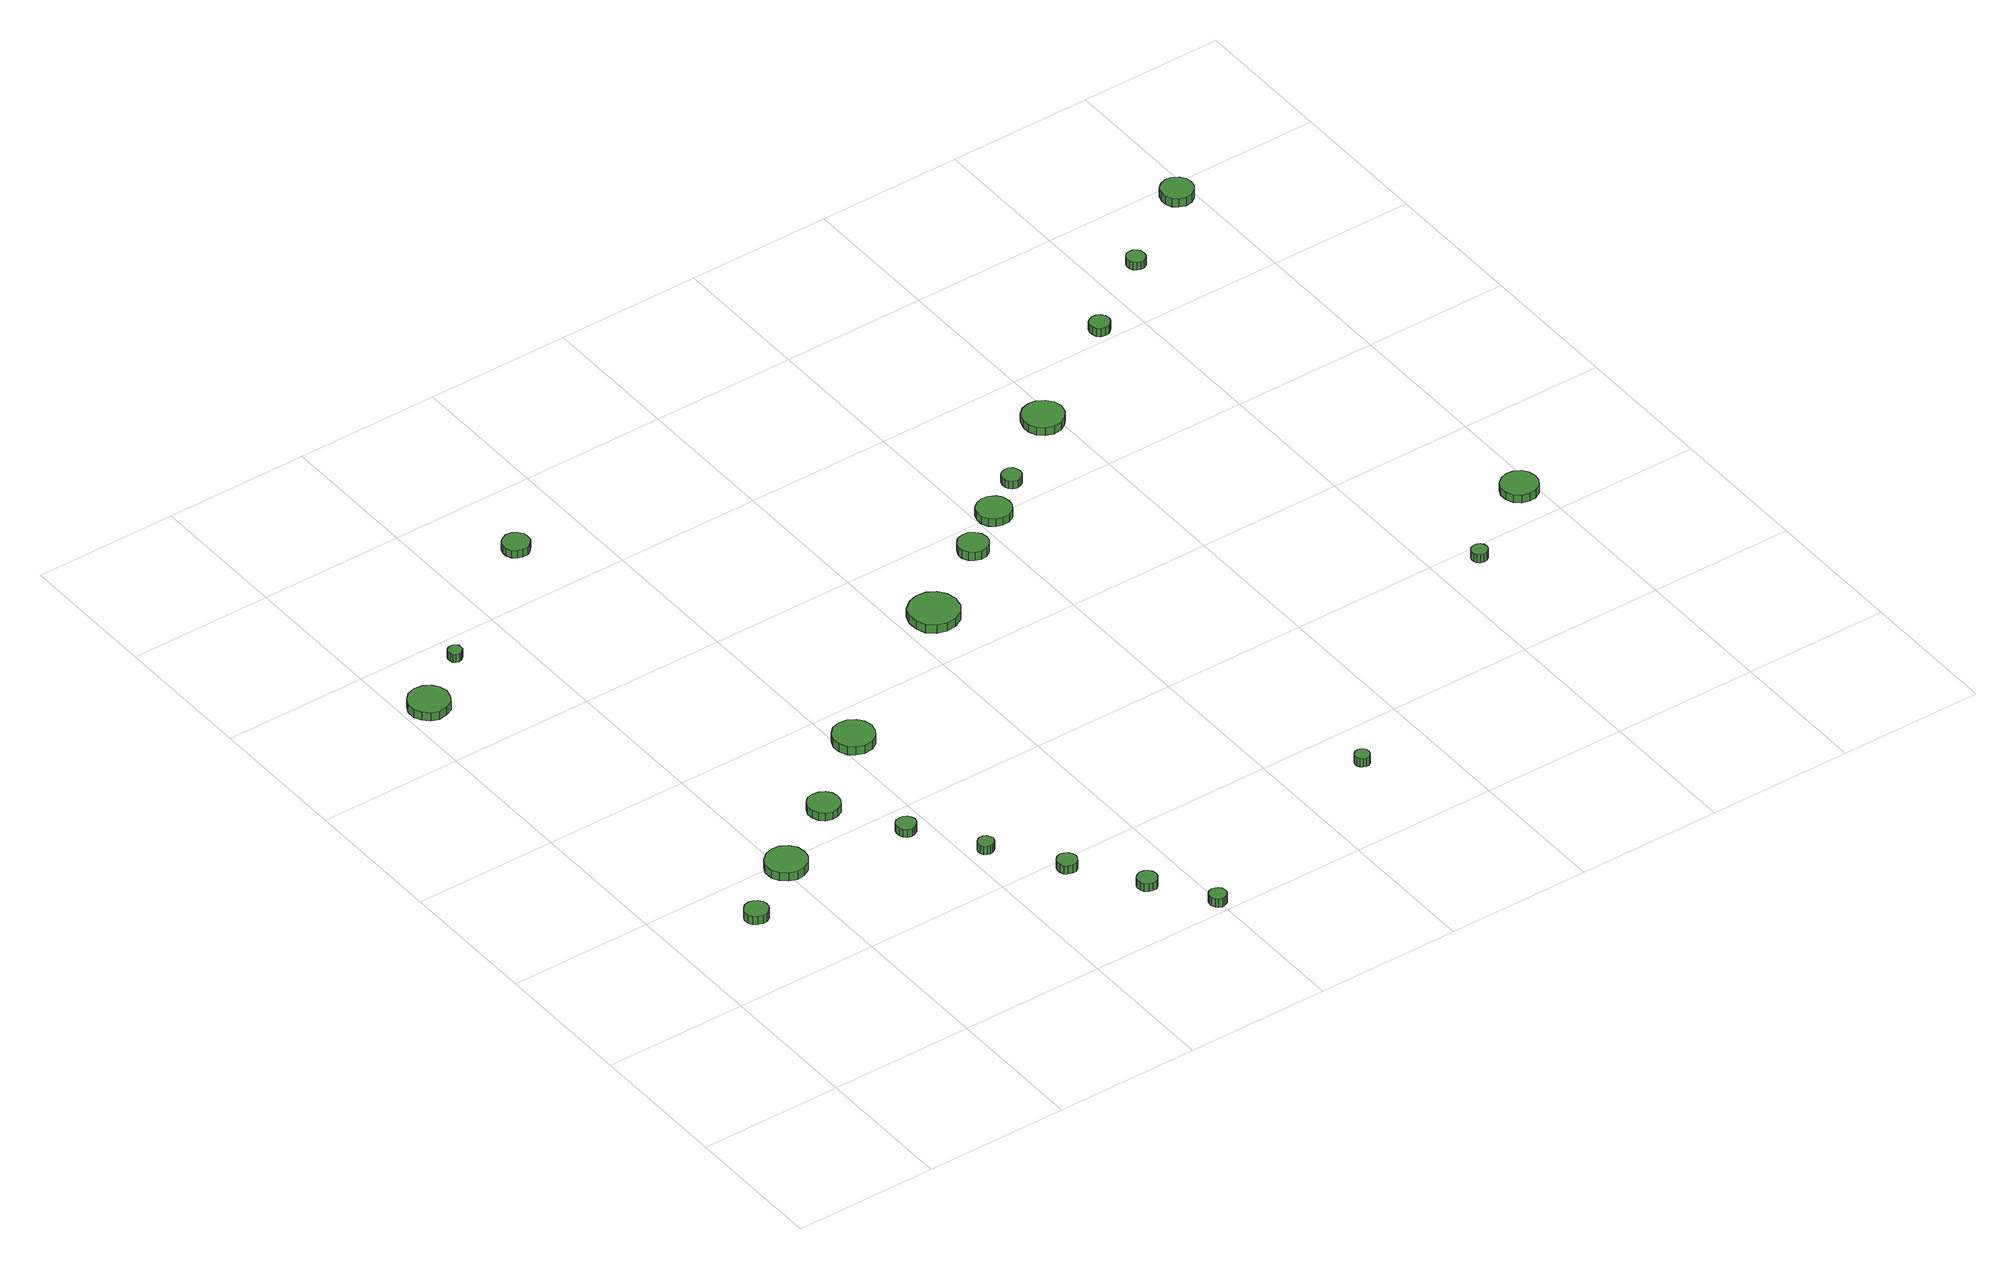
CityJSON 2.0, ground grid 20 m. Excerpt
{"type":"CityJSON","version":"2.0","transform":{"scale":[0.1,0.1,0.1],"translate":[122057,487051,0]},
"CityObjects":{
"tree1":{"type":"SolitaryVegetationObject","attributes":{"function":"something"},"geometry":[{"type":"MultiSurface","lod":"1","boundaries":[[[0,1,2,3,4,5,6,7,8,9,10,11,12,13,14]],[[15,16,17,18,19,20,21,22,23,24,25,26,27,28,29]],[[0,29,28,1]],[[1,28,27,2]],[[2,27,26,3]],[[3,26,25,4]],[[4,25,24,5]],[[5,24,23,6]],[[6,23,22,7]],[[7,22,21,8]],[[8,21,20,9]],[[9,20,19,10]],[[10,19,18,11]],[[11,18,17,12]],[[12,17,16,13]],[[13,16,15,14]],[[14,15,29,0]]]}]},
"tree2":{"type":"SolitaryVegetationObject","attributes":{"function":"something"},"geometry":[{"type":"MultiSurface","lod":"1","boundaries":[[[30,31,32,33,34,35,36,37,38,39,40,41,42,43,44]],[[45,46,47,48,49,50,51,52,53,54,55,56,57,58,59]],[[30,59,58,31]],[[31,58,57,32]],[[32,57,56,33]],[[33,56,55,34]],[[34,55,54,35]],[[35,54,53,36]],[[36,53,52,37]],[[37,52,51,38]],[[38,51,50,39]],[[39,50,49,40]],[[40,49,48,41]],[[41,48,47,42]],[[42,47,46,43]],[[43,46,45,44]],[[44,45,59,30]]]}]},
"tree3":{"type":"SolitaryVegetationObject","attributes":{"function":"something"},"geometry":[{"type":"MultiSurface","lod":"1","boundaries":[[[60,61,62,63,64,65,66,67,68,69,70,71,72,73,74]],[[75,76,77,78,79,80,81,82,83,84,85,86,87,88,89]],[[60,89,88,61]],[[61,88,87,62]],[[62,87,86,63]],[[63,86,85,64]],[[64,85,84,65]],[[65,84,83,66]],[[66,83,82,67]],[[67,82,81,68]],[[68,81,80,69]],[[69,80,79,70]],[[70,79,78,71]],[[71,78,77,72]],[[72,77,76,73]],[[73,76,75,74]],[[74,75,89,60]]]}]},
"tree4":{"type":"SolitaryVegetationObject","attributes":{"function":"something"},"geometry":[{"type":"MultiSurface","lod":"1","boundaries":[[[90,91,92,93,94,95,96,97,98,99,100,101,102,103,104]],[[105,106,107,108,109,110,111,112,113,114,115,116,117,118,119]],[[90,119,118,91]],[[91,118,117,92]],[[92,117,116,93]],[[93,116,115,94]],[[94,115,114,95]],[[95,114,113,96]],[[96,113,112,97]],[[97,112,111,98]],[[98,111,110,99]],[[99,110,109,100]],[[100,109,108,101]],[[101,108,107,102]],[[102,107,106,103]],[[103,106,105,104]],[[104,105,119,90]]]}]},
"tree5":{"type":"SolitaryVegetationObject","attributes":{"function":"something"},"geometry":[{"type":"MultiSurface","lod":"1","boundaries":[[[120,121,122,123,124,125,126,127,128,129,130,131,132,133,134]],[[135,136,137,138,139,140,141,142,143,144,145,146,147,148,149]],[[120,149,148,121]],[[121,148,147,122]],[[122,147,146,123]],[[123,146,145,124]],[[124,145,144,125]],[[125,144,143,126]],[[126,143,142,127]],[[127,142,141,128]],[[128,141,140,129]],[[129,140,139,130]],[[130,139,138,131]],[[131,138,137,132]],[[132,137,136,133]],[[133,136,135,134]],[[134,135,149,120]]]}]},
"tree6":{"type":"SolitaryVegetationObject","attributes":{"function":"something"},"geometry":[{"type":"MultiSurface","lod":"1","boundaries":[[[150,151,152,153,154,155,156,157,158,159,160,161,162,163,164]],[[165,166,167,168,169,170,171,172,173,174,175,176,177,178,179]],[[150,179,178,151]],[[151,178,177,152]],[[152,177,176,153]],[[153,176,175,154]],[[154,175,174,155]],[[155,174,173,156]],[[156,173,172,157]],[[157,172,171,158]],[[158,171,170,159]],[[159,170,169,160]],[[160,169,168,161]],[[161,168,167,162]],[[162,167,166,163]],[[163,166,165,164]],[[164,165,179,150]]]}]},
"tree7":{"type":"SolitaryVegetationObject","attributes":{"function":"something"},"geometry":[{"type":"MultiSurface","lod":"1","boundaries":[[[180,181,182,183,184,185,186,187,188,189,190,191,192,193,194]],[[195,196,197,198,199,200,201,202,203,204,205,206,207,208,209]],[[180,209,208,181]],[[181,208,207,182]],[[182,207,206,183]],[[183,206,205,184]],[[184,205,204,185]],[[185,204,203,186]],[[186,203,202,187]],[[187,202,201,188]],[[188,201,200,189]],[[189,200,199,190]],[[190,199,198,191]],[[191,198,197,192]],[[192,197,196,193]],[[193,196,195,194]],[[194,195,209,180]]]}]},
"tree8":{"type":"SolitaryVegetationObject","attributes":{"function":"something"},"geometry":[{"type":"MultiSurface","lod":"1","boundaries":[[[210,211,212,213,214,215,216,217,218,219,220,221,222,223,224]],[[225,226,227,228,229,230,231,232,233,234,235,236,237,238,239]],[[210,239,238,211]],[[211,238,237,212]],[[212,237,236,213]],[[213,236,235,214]],[[214,235,234,215]],[[215,234,233,216]],[[216,233,232,217]],[[217,232,231,218]],[[218,231,230,219]],[[219,230,229,220]],[[220,229,228,221]],[[221,228,227,222]],[[222,227,226,223]],[[223,226,225,224]],[[224,225,239,210]]]}]},
"tree9":{"type":"SolitaryVegetationObject","attributes":{"function":"something"},"geometry":[{"type":"MultiSurface","lod":"1","boundaries":[[[240,241,242,243,244,245,246,247,248,249,250,251,252,253,254]],[[255,256,257,258,259,260,261,262,263,264,265,266,267,268,269]],[[240,269,268,241]],[[241,268,267,242]],[[242,267,266,243]],[[243,266,265,244]],[[244,265,264,245]],[[245,264,263,246]],[[246,263,262,247]],[[247,262,261,248]],[[248,261,260,249]],[[249,260,259,250]],[[250,259,258,251]],[[251,258,257,252]],[[252,257,256,253]],[[253,256,255,254]],[[254,255,269,240]]]}]},
"tree10":{"type":"SolitaryVegetationObject","attributes":{"function":"something"},"geometry":[{"type":"MultiSurface","lod":"1","boundaries":[[[270,271,272,273,274,275,276,277,278,279,280,281,282,283,284]],[[285,286,287,288,289,290,291,292,293,294,295,296,297,298,299]],[[270,299,298,271]],[[271,298,297,272]],[[272,297,296,273]],[[273,296,295,274]],[[274,295,294,275]],[[275,294,293,276]],[[276,293,292,277]],[[277,292,291,278]],[[278,291,290,279]],[[279,290,289,280]],[[280,289,288,281]],[[281,288,287,282]],[[282,287,286,283]],[[283,286,285,284]],[[284,285,299,270]]]}]},
"tree11":{"type":"SolitaryVegetationObject","attributes":{"function":"something"},"geometry":[{"type":"MultiSurface","lod":"1","boundaries":[[[300,301,302,303,304,305,306,307,308,309,310,311,312,313,314]],[[315,316,317,318,319,320,321,322,323,324,325,326,327,328,329]],[[300,329,328,301]],[[301,328,327,302]],[[302,327,326,303]],[[303,326,325,304]],[[304,325,324,305]],[[305,324,323,306]],[[306,323,322,307]],[[307,322,321,308]],[[308,321,320,309]],[[309,320,319,310]],[[310,319,318,311]],[[311,318,317,312]],[[312,317,316,313]],[[313,316,315,314]],[[314,315,329,300]]]}]},
"tree12":{"type":"SolitaryVegetationObject","attributes":{"function":"something"},"geometry":[{"type":"MultiSurface","lod":"1","boundaries":[[[330,331,332,333,334,335,336,337,338,339,340,341,342,343,344]],[[345,346,347,348,349,350,351,352,353,354,355,356,357,358,359]],[[330,359,358,331]],[[331,358,357,332]],[[332,357,356,333]],[[333,356,355,334]],[[334,355,354,335]],[[335,354,353,336]],[[336,353,352,337]],[[337,352,351,338]],[[338,351,350,339]],[[339,350,349,340]],[[340,349,348,341]],[[341,348,347,342]],[[342,347,346,343]],[[343,346,345,344]],[[344,345,359,330]]]}]},
"tree13":{"type":"SolitaryVegetationObject","attributes":{"function":"something"},"geometry":[{"type":"MultiSurface","lod":"1","boundaries":[[[360,361,362,363,364,365,366,367,368,369,370,371,372,373,374]],[[375,376,377,378,379,380,381,382,383,384,385,386,387,388,389]],[[360,389,388,361]],[[361,388,387,362]],[[362,387,386,363]],[[363,386,385,364]],[[364,385,384,365]],[[365,384,383,366]],[[366,383,382,367]],[[367,382,381,368]],[[368,381,380,369]],[[369,380,379,370]],[[370,379,378,371]],[[371,378,377,372]],[[372,377,376,373]],[[373,376,375,374]],[[374,375,389,360]]]}]},
"tree14":{"type":"SolitaryVegetationObject","attributes":{"function":"something"},"geometry":[{"type":"MultiSurface","lod":"1","boundaries":[[[390,391,392,393,394,395,396,397,398,399,400,401,402,403,404]],[[405,406,407,408,409,410,411,412,413,414,415,416,417,418,419]],[[390,419,418,391]],[[391,418,417,392]],[[392,417,416,393]],[[393,416,415,394]],[[394,415,414,395]],[[395,414,413,396]],[[396,413,412,397]],[[397,412,411,398]],[[398,411,410,399]],[[399,410,409,400]],[[400,409,408,401]],[[401,408,407,402]],[[402,407,406,403]],[[403,406,405,404]],[[404,405,419,390]]]}]},
"tree15":{"type":"SolitaryVegetationObject","attributes":{"function":"something"},"geometry":[{"type":"MultiSurface","lod":"1","boundaries":[[[420,421,422,423,424,425,426,427,428,429,430,431,432,433,434]],[[435,436,437,438,439,440,441,442,443,444,445,446,447,448,449]],[[420,449,448,421]],[[421,448,447,422]],[[422,447,446,423]],[[423,446,445,424]],[[424,445,444,425]],[[425,444,443,426]],[[426,443,442,427]],[[427,442,441,428]],[[428,441,440,429]],[[429,440,439,430]],[[430,439,438,431]],[[431,438,437,432]],[[432,437,436,433]],[[433,436,435,434]],[[434,435,449,420]]]}]},
"tree16":{"type":"SolitaryVegetationObject","attributes":{"function":"something"},"geometry":[{"type":"MultiSurface","lod":"1","boundaries":[[[450,451,452,453,454,455,456,457,458,459,460,461,462,463,464]],[[465,466,467,468,469,470,471,472,473,474,475,476,477,478,479]],[[450,479,478,451]],[[451,478,477,452]],[[452,477,476,453]],[[453,476,475,454]],[[454,475,474,455]],[[455,474,473,456]],[[456,473,472,457]],[[457,472,471,458]],[[458,471,470,459]],[[459,470,469,460]],[[460,469,468,461]],[[461,468,467,462]],[[462,467,466,463]],[[463,466,465,464]],[[464,465,479,450]]]}]},
"tree17":{"type":"SolitaryVegetationObject","attributes":{"function":"something"},"geometry":[{"type":"MultiSurface","lod":"1","boundaries":[[[480,481,482,483,484,485,486,487,488,489,490,491,492,493,494]],[[495,496,497,498,499,500,501,502,503,504,505,506,507,508,509]],[[480,509,508,481]],[[481,508,507,482]],[[482,507,506,483]],[[483,506,505,484]],[[484,505,504,485]],[[485,504,503,486]],[[486,503,502,487]],[[487,502,501,488]],[[488,501,500,489]],[[489,500,499,490]],[[490,499,498,491]],[[491,498,497,492]],[[492,497,496,493]],[[493,496,495,494]],[[494,495,509,480]]]}]},
"tree18":{"type":"SolitaryVegetationObject","attributes":{"function":"something"},"geometry":[{"type":"MultiSurface","lod":"1","boundaries":[[[510,511,512,513,514,515,516,517,518,519,520,521,522,523,524]],[[525,526,527,528,529,530,531,532,533,534,535,536,537,538,539]],[[510,539,538,511]],[[511,538,537,512]],[[512,537,536,513]],[[513,536,535,514]],[[514,535,534,515]],[[515,534,533,516]],[[516,533,532,517]],[[517,532,531,518]],[[518,531,530,519]],[[519,530,529,520]],[[520,529,528,521]],[[521,528,527,522]],[[522,527,526,523]],[[523,526,525,524]],[[524,525,539,510]]]}]},
"tree19":{"type":"SolitaryVegetationObject","attributes":{"function":"something"},"geometry":[{"type":"MultiSurface","lod":"1","boundaries":[[[540,541,542,543,544,545,546,547,548,549,550,551,552,553,554]],[[555,556,557,558,559,560,561,562,563,564,565,566,567,568,569]],[[540,569,568,541]],[[541,568,567,542]],[[542,567,566,543]],[[543,566,565,544]],[[544,565,564,545]],[[545,564,563,546]],[[546,563,562,547]],[[547,562,561,548]],[[548,561,560,549]],[[549,560,559,550]],[[550,559,558,551]],[[551,558,557,552]],[[552,557,556,553]],[[553,556,555,554]],[[554,555,569,540]]]}]},
"tree20":{"type":"SolitaryVegetationObject","attributes":{"function":"something"},"geometry":[{"type":"MultiSurface","lod":"1","boundaries":[[[570,571,572,573,574,575,576,577,578,579,580,581,582,583,584]],[[585,586,587,588,589,590,591,592,593,594,595,596,597,598,599]],[[570,599,598,571]],[[571,598,597,572]],[[572,597,596,573]],[[573,596,595,574]],[[574,595,594,575]],[[575,594,593,576]],[[576,593,592,577]],[[577,592,591,578]],[[578,591,590,579]],[[579,590,589,580]],[[580,589,588,581]],[[581,588,587,582]],[[582,587,586,583]],[[583,586,585,584]],[[584,585,599,570]]]}]},
"tree21":{"type":"SolitaryVegetationObject","attributes":{"function":"something"},"geometry":[{"type":"MultiSurface","lod":"1","boundaries":[[[600,601,602,603,604,605,606,607,608,609,610,611,612,613,614]],[[615,616,617,618,619,620,621,622,623,624,625,626,627,628,629]],[[600,629,628,601]],[[601,628,627,602]],[[602,627,626,603]],[[603,626,625,604]],[[604,625,624,605]],[[605,624,623,606]],[[606,623,622,607]],[[607,622,621,608]],[[608,621,620,609]],[[609,620,619,610]],[[610,619,618,611]],[[611,618,617,612]],[[612,617,616,613]],[[613,616,615,614]],[[614,615,629,600]]]}]},
"tree22":{"type":"SolitaryVegetationObject","attributes":{"function":"something"},"geometry":[{"type":"MultiSurface","lod":"1","boundaries":[[[630,631,632,633,634,635,636,637,638,639,640,641,642,643,644]],[[645,646,647,648,649,650,651,652,653,654,655,656,657,658,659]],[[630,659,658,631]],[[631,658,657,632]],[[632,657,656,633]],[[633,656,655,634]],[[634,655,654,635]],[[635,654,653,636]],[[636,653,652,637]],[[637,652,651,638]],[[638,651,650,639]],[[639,650,649,640]],[[640,649,648,641]],[[641,648,647,642]],[[642,647,646,643]],[[643,646,645,644]],[[644,645,659,630]]]}]},
"tree23":{"type":"SolitaryVegetationObject","attributes":{"function":"something"},"geometry":[{"type":"MultiSurface","lod":"1","boundaries":[[[660,661,662,663,664,665,666,667,668,669,670,671,672,673,674]],[[675,676,677,678,679,680,681,682,683,684,685,686,687,688,689]],[[660,689,688,661]],[[661,688,687,662]],[[662,687,686,663]],[[663,686,685,664]],[[664,685,684,665]],[[665,684,683,666]],[[666,683,682,667]],[[667,682,681,668]],[[668,681,680,669]],[[669,680,679,670]],[[670,679,678,671]],[[671,678,677,672]],[[672,677,676,673]],[[673,676,675,674]],[[674,675,689,660]]]}]}
},
"vertices":[
[135,331,15],[134,337,15],[130,343,15],[124,346,15],[118,347,15],[111,345,15],[106,340,15],[103,334,15],[103,327,15],[106,321,15],[111,317,15],[118,315,15],[124,315,15],[130,319,15],[134,324,15],[134,324,2],[130,319,2],[124,315,2],[118,315,2],[111,317,2],[106,321,2],[103,327,2],[103,334,2],[106,340,2],[111,345,2],[118,347,2],[124,346,2],[130,343,2],[134,337,2],[135,331,2],
[59,900,20],[56,911,20],[50,920,20],[40,926,20],[28,927,20],[17,924,20],[9,916,20],[4,906,20],[4,894,20],[9,884,20],[17,876,20],[28,872,20],[40,874,20],[50,879,20],[56,889,20],[56,889,7],[50,879,7],[40,874,7],[28,872,7],[17,876,7],[9,884,7],[4,894,7],[4,906,7],[9,916,7],[17,924,7],[28,927,7],[40,926,7],[50,920,7],[56,911,7],[59,900,7],
[233,387,16],[231,398,16],[224,407,16],[214,413,16],[203,414,16],[192,411,16],[183,403,16],[178,393,16],[178,381,16],[183,371,16],[192,363,16],[203,359,16],[214,361,16],[224,366,16],[231,376,16],[231,376,3],[224,366,3],[214,361,3],[203,359,3],[192,363,3],[183,371,3],[178,381,3],[178,393,3],[183,403,3],[192,411,3],[203,414,3],[214,413,3],[224,407,3],[231,398,3],[233,387,3],
[127,964,16],[127,968,16],[124,971,16],[121,973,16],[117,973,16],[113,972,16],[110,969,16],[109,966,16],[109,962,16],[110,958,16],[113,956,16],[117,954,16],[121,955,16],[124,957,16],[127,960,16],[127,960,3],[124,957,3],[121,955,3],[117,954,3],[113,956,3],[110,958,3],[109,962,3],[109,966,3],[110,969,3],[113,972,3],[117,973,3],[121,973,3],[124,971,3],[127,968,3],[127,964,3],
[331,451,16],[329,460,16],[324,467,16],[316,471,16],[307,472,16],[298,470,16],[292,464,16],[288,455,16],[288,446,16],[292,438,16],[298,432,16],[307,429,16],[316,430,16],[324,434,16],[329,442,16],[329,442,4],[324,434,4],[316,430,4],[307,429,4],[298,432,4],[292,438,4],[288,446,4],[288,455,4],[292,464,4],[298,470,4],[307,472,4],[316,471,4],[324,467,4],[329,460,4],[331,451,4],
[382,358,16],[380,363,16],[377,368,16],[372,371,16],[367,371,16],[361,370,16],[357,366,16],[355,361,16],[355,355,16],[357,350,16],[361,346,16],[367,344,16],[372,345,16],[377,348,16],[380,352,16],[380,352,4],[377,348,4],[372,345,4],[367,344,4],[361,346,4],[357,350,4],[355,355,4],[355,361,4],[357,366,4],[361,370,4],[367,371,4],[372,371,4],[377,368,4],[380,363,4],[382,358,4],
[437,270,17],[436,274,17],[433,278,17],[429,280,17],[425,280,17],[421,279,17],[417,276,17],[415,272,17],[415,267,17],[417,263,17],[421,260,17],[425,259,17],[429,259,17],[433,262,17],[436,265,17],[436,265,4],[433,262,4],[429,259,4],[425,259,4],[421,260,4],[417,263,4],[415,267,4],[415,272,4],[417,276,4],[421,279,4],[425,280,4],[429,280,4],[433,278,4],[436,274,4],[437,270,4],
[500,181,17],[498,187,17],[495,191,17],[490,194,17],[485,195,17],[479,193,17],[475,189,17],[473,184,17],[473,179,17],[475,173,17],[479,170,17],[485,168,17],[490,168,17],[495,171,17],[498,176,17],[498,176,4],[495,171,4],[490,168,4],[485,168,4],[479,170,4],[475,173,4],[473,179,4],[473,184,4],[475,189,4],[479,193,4],[485,195,4],[490,194,4],[495,191,4],[498,187,4],[500,181,4],
[559,94,17],[558,100,17],[554,104,17],[550,107,17],[544,108,17],[539,106,17],[534,102,17],[532,97,17],[532,91,17],[534,86,17],[539,82,17],[544,81,17],[550,81,17],[554,84,17],[558,89,17],[558,89,5],[554,84,5],[550,81,5],[544,81,5],[539,82,5],[534,86,5],[532,91,5],[532,97,5],[534,102,5],[539,106,5],[544,108,5],[550,107,5],[554,104,5],[558,100,5],[559,94,5],
[444,535,21],[441,546,21],[435,555,21],[425,561,21],[413,562,21],[402,559,21],[394,551,21],[389,540,21],[389,529,21],[394,518,21],[402,511,21],[413,507,21],[425,508,21],[435,514,21],[441,523,21],[441,523,8],[435,514,8],[425,508,8],[413,507,8],[402,511,8],[394,518,8],[389,529,8],[389,540,8],[394,551,8],[402,559,8],[413,562,8],[425,561,8],[435,555,8],[441,546,8],[444,535,8],
[609,17,17],[608,22,17],[605,26,17],[601,28,17],[596,29,17],[591,27,17],[588,24,17],[586,20,17],[586,15,17],[588,10,17],[591,7,17],[596,5,17],[601,6,17],[605,8,17],[608,12,17],[608,12,4],[605,8,4],[601,6,4],[596,5,4],[591,7,4],[588,10,4],[586,15,4],[586,20,4],[588,24,4],[591,27,4],[596,29,4],[601,28,4],[605,26,4],[608,22,4],[609,17,4],
[322,1092,17],[321,1099,17],[316,1105,17],[310,1109,17],[302,1110,17],[295,1107,17],[289,1102,17],[286,1095,17],[286,1088,17],[289,1081,17],[295,1076,17],[302,1074,17],[310,1074,17],[316,1078,17],[321,1084,17],[321,1084,5],[316,1078,5],[310,1074,5],[302,1074,5],[295,1076,5],[289,1081,5],[286,1088,5],[286,1095,5],[289,1102,5],[295,1107,5],[302,1110,5],[310,1109,5],[316,1105,5],[321,1099,5],[322,1092,5],
[679,681,16],[676,695,16],[668,706,16],[656,713,16],[642,714,16],[629,710,16],[618,701,16],[613,688,16],[613,674,16],[618,661,16],[629,652,16],[642,648,16],[656,649,16],[668,656,16],[676,667,16],[676,667,3],[668,656,3],[656,649,3],[642,648,3],[629,652,3],[618,661,3],[613,674,3],[613,688,3],[618,701,3],[629,710,3],[642,714,3],[656,713,3],[668,706,3],[676,695,3],[679,681,3],
[913,133,19],[912,137,19],[910,140,19],[906,143,19],[902,143,19],[898,142,19],[895,139,19],[893,135,19],[893,131,19],[895,127,19],[898,124,19],[902,123,19],[906,123,19],[910,126,19],[912,129,19],[912,129,6],[910,126,6],[906,123,6],[902,123,6],[898,124,6],[895,127,6],[893,131,6],[893,135,6],[895,139,6],[898,142,6],[902,143,6],[906,143,6],[910,140,6],[912,137,6],[913,133,6],
[783,759,15],[781,767,15],[776,774,15],[769,779,15],[760,779,15],[752,777,15],[746,771,15],[742,763,15],[742,755,15],[746,747,15],[752,742,15],[760,739,15],[769,740,15],[776,744,15],[781,751,15],[781,751,2],[776,744,2],[769,740,2],[760,739,2],[752,742,2],[746,747,2],[742,755,2],[742,763,2],[746,771,2],[752,777,2],[760,779,2],[769,779,2],[776,774,2],[781,767,2],[783,759,2],
[847,800,15],[845,810,15],[840,817,15],[831,822,15],[821,823,15],[812,820,15],[805,814,15],[801,805,15],[801,795,15],[805,786,15],[812,780,15],[821,777,15],[831,778,15],[840,783,15],[845,790,15],[845,790,3],[840,783,3],[831,778,3],[821,777,3],[812,780,3],[805,786,3],[801,795,3],[801,805,3],[805,814,3],[812,820,3],[821,823,3],[831,822,3],[840,817,3],[845,810,3],[847,800,3],
[893,840,15],[892,845,15],[889,850,15],[884,853,15],[879,853,15],[873,851,15],[869,848,15],[867,842,15],[867,837,15],[869,832,15],[873,828,15],[879,826,15],[884,827,15],[889,830,15],[892,834,15],[892,834,3],[889,830,3],[884,827,3],[879,826,3],[873,828,3],[869,832,3],[867,837,3],[867,842,3],[869,848,3],[873,851,3],[879,853,3],[884,853,3],[889,850,3],[892,845,3],[893,840,3],
[1010,914,15],[1007,925,15],[1000,934,15],[990,940,15],[979,941,15],[968,938,15],[959,930,15],[955,919,15],[955,908,15],[959,897,15],[968,890,15],[979,886,15],[990,887,15],[1000,893,15],[1007,902,15],[1007,902,3],[1000,893,3],[990,887,3],[979,886,3],[968,890,3],[959,897,3],[955,908,3],[955,919,3],[959,930,3],[968,938,3],[979,941,3],[990,940,3],[1000,934,3],[1007,925,3],[1010,914,3],
[1270,375,19],[1269,380,19],[1266,384,19],[1262,386,19],[1258,386,19],[1253,385,19],[1250,382,19],[1248,378,19],[1248,373,19],[1250,369,19],[1253,366,19],[1258,364,19],[1262,365,19],[1266,367,19],[1269,371,19],[1269,371,6],[1266,367,6],[1262,365,6],[1258,364,6],[1253,366,6],[1250,369,6],[1248,373,6],[1248,378,6],[1250,382,6],[1253,385,6],[1258,386,6],[1262,386,6],[1266,384,6],[1269,380,6],[1270,375,6],
[1160,1020,15],[1159,1026,15],[1155,1031,15],[1150,1034,15],[1145,1034,15],[1139,1032,15],[1135,1029,15],[1133,1023,15],[1133,1018,15],[1135,1012,15],[1139,1008,15],[1145,1007,15],[1150,1007,15],[1155,1010,15],[1159,1015,15],[1159,1015,2],[1155,1010,2],[1150,1007,2],[1145,1007,2],[1139,1008,2],[1135,1012,2],[1133,1018,2],[1133,1023,2],[1135,1029,2],[1139,1032,2],[1145,1034,2],[1150,1034,2],[1155,1031,2],[1159,1026,2],[1160,1020,2],
[1402,455,17],[1400,465,17],[1394,473,17],[1385,478,17],[1375,479,17],[1365,476,17],[1357,469,17],[1353,460,17],[1353,450,17],[1357,440,17],[1365,433,17],[1375,430,17],[1385,431,17],[1394,436,17],[1400,445,17],[1400,445,5],[1394,436,5],[1385,431,5],[1375,430,5],[1365,433,5],[1357,440,5],[1353,450,5],[1353,460,5],[1357,469,5],[1365,476,5],[1375,479,5],[1385,478,5],[1394,473,5],[1400,465,5],[1402,455,5],
[1271,1099,15],[1270,1104,15],[1267,1108,15],[1262,1111,15],[1257,1111,15],[1252,1110,15],[1248,1106,15],[1246,1101,15],[1246,1096,15],[1248,1091,15],[1252,1088,15],[1257,1086,15],[1262,1086,15],[1267,1089,15],[1270,1093,15],[1270,1093,3],[1267,1089,3],[1262,1086,3],[1257,1086,3],[1252,1088,3],[1248,1091,3],[1246,1096,3],[1246,1101,3],[1248,1106,3],[1252,1110,3],[1257,1111,3],[1262,1111,3],[1267,1108,3],[1270,1104,3],[1271,1099,3],
[1402,1179,14],[1400,1188,14],[1395,1195,14],[1387,1200,14],[1378,1201,14],[1369,1198,14],[1362,1192,14],[1359,1184,14],[1359,1175,14],[1362,1166,14],[1369,1160,14],[1378,1157,14],[1387,1158,14],[1395,1163,14],[1400,1170,14],[1400,1170,1],[1395,1163,1],[1387,1158,1],[1378,1157,1],[1369,1160,1],[1362,1166,1],[1359,1175,1],[1359,1184,1],[1362,1192,1],[1369,1198,1],[1378,1201,1],[1387,1200,1],[1395,1195,1],[1400,1188,1],[1402,1179,1]
]}
